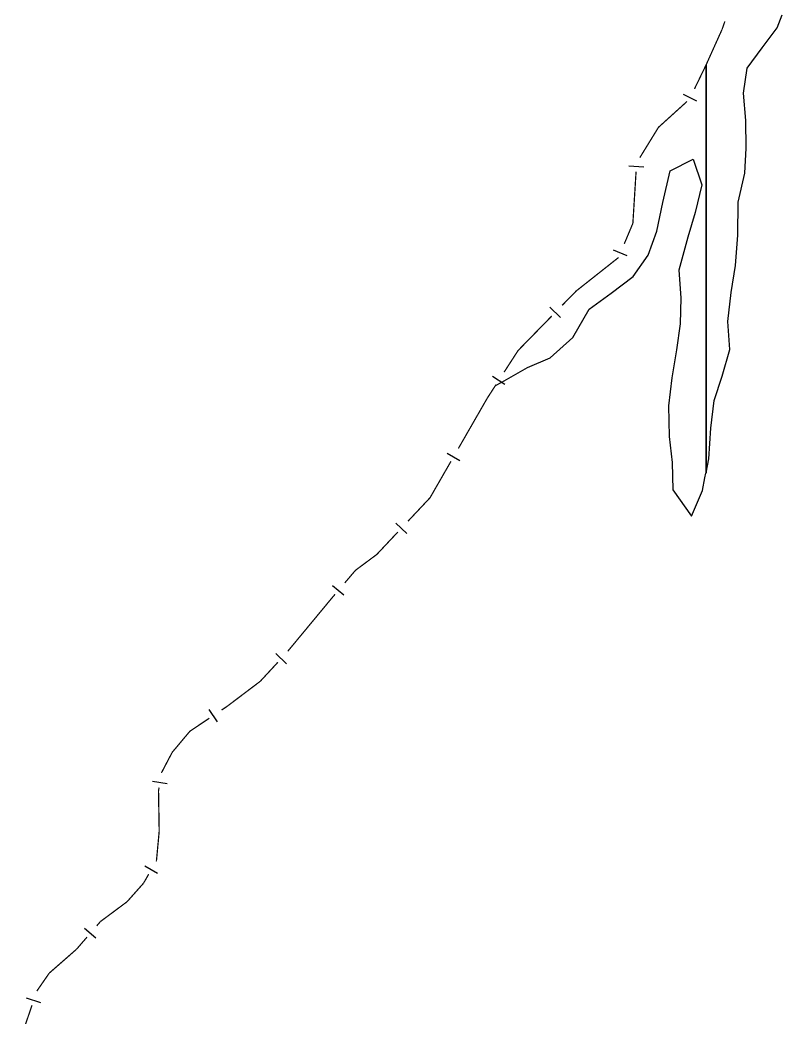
# Model space of a CAD drawing. Extents: x 211453 to 215163, y 4877397 to 4881305.
# Drawn here: x 211454.7 to 211609, y 4878353.3 to 4878555.1 of the extents above; entities that cross this region are included whole.
import ezdxf

# ---------------------------------------------------------------- set-up
doc = ezdxf.new("R2010")
doc.units = 0
doc.header["$LTSCALE"] = 1.5
doc.header["$MEASUREMENT"] = 0
doc.layers.add('HD-LAGOS-PERENE', color=170, linetype='CONTINUOUS')
doc.layers.add('LM-LIM-SETORES-BAIRROS', color=250, linetype='CONTINUOUS')

msp = doc.modelspace()

# ---------------------------------------------------------------- linework, layer by layer
at = {"layer": 'HD-LAGOS-PERENE', "linetype": 'Continuous'}
msp.add_polyline3d([(211551.012916, 4878481.18014, 9.767153), (211552.292189, 4878481.836202, 9.767153), (211557.465893, 4878484.778209, 9.767153), (211562.100765, 4878486.76048, 9.767153), (211566.654022, 4878490.881137, 9.767153), (211569.966982, 4878496.599644, 9.767153), (211574.460959, 4878499.860876, 9.767153), (211578.914904, 4878503.202018, 9.767153), (211581.94916, 4878507.541302, 9.767153), (211583.664027, 4878512.399155, 9.767153), (211584.918528, 4878518.175975, 9.767153), (211586.412311, 4878524.632493, 9.767153), (211591.046901, 4878526.974504, 9.767153), (211592.769648, 4878521.779643, 9.767153), (211591.415099, 4878516.162628, 9.767153), (211589.940173, 4878511.145083, 9.767153), (211588.146746, 4878504.52844, 9.767153), (211588.530887, 4878498.872843, 9.767153), (211588.415084, 4878493.636543, 9.767153), (211587.659791, 4878488.379746, 9.767153), (211586.724965, 4878482.70311, 9.767153), (211586.009954, 4878477.046634, 9.767153), (211586.154718, 4878470.831252, 9.767153), (211586.778345, 4878465.595542, 9.767153), (211586.902624, 4878460.01968, 9.767153), (211590.70383, 4878454.746538, 9.767153), (211592.958062, 4878459.88462, 9.767153), (211593.417946, 4878462.505507, 9.767153), (211593.633611, 4878463.383695, 9.767153), (211593.651173, 4878463.453257, 9.767153), (211593.654053, 4878546.041447, 9.767153), (211593.651173, 4878463.453257, 9.767153), (211594.21203, 4878466.340947, 9.767153), (211594.586896, 4878472.516774, 9.767153), (211595.301954, 4878478.113293, 9.767153), (211596.896866, 4878483.031007, 9.767153), (211598.491387, 4878488.448358, 9.767153), (211598.047292, 4878494.103907, 9.767153), (211598.742146, 4878499.980207, 9.767153), (211599.577222, 4878505.436923, 9.767153), (211600.112011, 4878511.552921, 9.767153), (211600.166732, 4878518.228131, 9.767153), (211601.501077, 4878524.124927, 9.767153), (211601.776913, 4878529.1615, 9.767153), (211601.712573, 4878534.757396, 9.767153), (211601.248572, 4878540.313002, 9.767153), (211602.004038, 4878545.349958, 9.767153), (211604.998482, 4878549.489355, 9.767153), (211608.072927, 4878553.548873, 9.767153), (211609.041317, 4878556.150518, 9.767153)], dxfattribs=at)
at = {"layer": 'LM-LIM-SETORES-BAIRROS', "const_width": 0.25}
for points in [[(211596.895048, 4878553.232404), (211597.464008, 4878554.851134)], [(211593.591368, 4878545.902365), (211596.778274, 4878552.973313)], [(211596.778274, 4878552.973313), (211596.895048, 4878553.232404)], [(211591.303526, 4878541.18369), (211593.484893, 4878545.682761)], [(211593.484893, 4878545.682761), (211593.591368, 4878545.902365)], [(211584.011866, 4878533.406191), (211589.78987, 4878538.637785)], [(211580.235505, 4878527.269604), (211583.904187, 4878533.231212)], [(211583.904187, 4878533.231212), (211584.011866, 4878533.406191)], [(211578.824913, 4878513.972404), (211579.476493, 4878524.456924)], [(211577.084205, 4878509.827862), (211578.633135, 4878513.51579)], [(211578.633135, 4878513.51579), (211578.824913, 4878513.972404)], [(211567.344455, 4878500.278845), (211575.140298, 4878506.440076)], [(211575.140298, 4878506.440076), (211575.920218, 4878507.056465)], [(211575.920218, 4878507.056465), (211575.922507, 4878507.061916)], [(211564.504796, 4878497.372371), (211567.300146, 4878500.233493)], [(211567.300146, 4878500.233493), (211567.344455, 4878500.278845)], [(211555.587359, 4878488.245112), (211562.408284, 4878495.226529)], [(211552.739622, 4878483.846941), (211555.45713, 4878488.043981)], [(211555.45713, 4878488.043981), (211555.587359, 4878488.245112)], [(211549.363014, 4878478.631958), (211551.109117, 4878481.328716)], [(211543.484752, 4878468.414977), (211548.970387, 4878477.949535)], [(211548.970387, 4878477.949535), (211549.363014, 4878478.631958)], [(211537.744238, 4878458.437417), (211541.988669, 4878465.814643)], [(211533.300524, 4878453.708849), (211537.409425, 4878458.081141)], [(211537.409425, 4878458.081141), (211537.744238, 4878458.437417)], [(211526.955374, 4878446.956959), (211531.246074, 4878451.522704)], [(211522.667492, 4878443.775628), (211526.365475, 4878446.519292)], [(211526.365475, 4878446.519292), (211526.955374, 4878446.956959)], [(211522.411119, 4878443.474668), (211522.667492, 4878443.775628)], [(211520.465719, 4878441.190938), (211522.411119, 4878443.474668)], [(211508.935521, 4878427.369043), (211517.872223, 4878438.145655)], [(211517.872223, 4878438.145655), (211517.895494, 4878438.173717)], [(211517.895494, 4878438.173717), (211518.52032, 4878438.907209)], [(211503.372023, 4878421.298828), (211506.926817, 4878425.141848)], [(211496.594404, 4878416.181033), (211502.761531, 4878420.837845)], [(211502.761531, 4878420.837845), (211503.372023, 4878421.298828)], [(211495.535894, 4878415.47536), (211496.367945, 4878416.03006)], [(211496.367945, 4878416.03006), (211496.594404, 4878416.181033)], [(211489.12519, 4878411.201557), (211493.039744, 4878413.81126)], [(211485.528902, 4878406.913675), (211488.935432, 4878410.975307)], [(211488.935432, 4878410.975307), (211489.12519, 4878411.201557)], [(211483.346015, 4878402.752547), (211485.204212, 4878406.294736)], [(211485.204212, 4878406.294736), (211485.528902, 4878406.913675)], [(211482.762527, 4878399.098665), (211482.86952, 4878399.794119)], [(211482.767549, 4878398.802344), (211482.762527, 4878399.098665)], [(211482.900845, 4878390.937857), (211482.767549, 4878398.802344)], [(211482.34757, 4878384.99015), (211482.888398, 4878390.804051)], [(211482.888398, 4878390.804051), (211482.900845, 4878390.937857)], [(211482.267237, 4878384.850625), (211482.34757, 4878384.99015)], [(211479.719514, 4878380.425631), (211480.770344, 4878382.250758)], [(211476.399863, 4878376.691024), (211479.125588, 4878379.757464)], [(211479.125588, 4878379.757464), (211479.719514, 4878380.425631)], [(211471.005431, 4878372.67978), (211475.679861, 4878376.155638)], [(211475.679861, 4878376.155638), (211476.399863, 4878376.691024)], [(211470.237212, 4878371.790841), (211470.891075, 4878372.547454)], [(211470.891075, 4878372.547454), (211471.005431, 4878372.67978)], [(211466.164274, 4878367.07787), (211468.275623, 4878369.521003)], [(211465.584067, 4878366.570189), (211466.164274, 4878367.07787)], [(211460.631523, 4878362.236713), (211465.584067, 4878366.570189)], [(211458.141785, 4878358.640425), (211460.3929, 4878361.892036)], [(211460.3929, 4878361.892036), (211460.631523, 4878362.236713)], [(211458.127128, 4878358.597674), (211458.141785, 4878358.640425)], [(211454.822135, 4878348.958111), (211457.154155, 4878355.759836)]]:
    msp.add_lwpolyline(points, dxfattribs=at)
at = {"layer": 'LM-LIM-SETORES-BAIRROS'}
for points in [[(211591.7807, 4878538.729652), (211589.081258, 4878540.038472)], [(211581.035632, 4878525.361958), (211578.041409, 4878525.54804)], [(211577.692713, 4878507.403049), (211574.926767, 4878508.564747)], [(211564.180042, 4878494.893554), (211562.0342, 4878496.990066)], [(211552.911731, 4878481.352872), (211550.393506, 4878482.983377)], [(211543.78753, 4878465.93338), (211541.187196, 4878467.429462)], [(211533.023963, 4878451.224194), (211530.837817, 4878453.278644)], [(211520.310651, 4878438.695752), (211518.026922, 4878440.641151)], [(211508.707008, 4878424.857384), (211506.50471, 4878426.89451)], [(211494.703844, 4878413.117884), (211493.039744, 4878415.614035)], [(211484.504135, 4878400.554405), (211481.53902, 4878401.010577)], [(211482.569242, 4878382.368934), (211479.969375, 4878383.865827)], [(211470.064406, 4878369.296821), (211467.794567, 4878371.25841)], [(211458.897398, 4878356.219296), (211456.05956, 4878357.192269)]]:
    msp.add_lwpolyline(points, dxfattribs=at)

doc.saveas('drawing.dxf')
